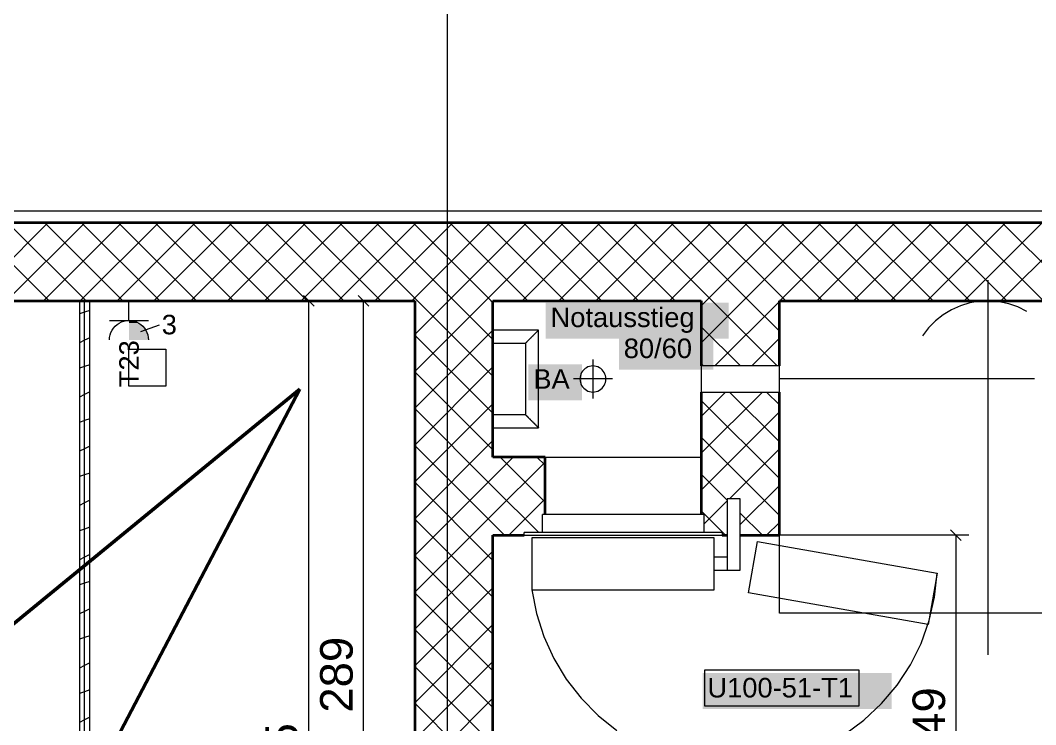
# Model space of a CAD drawing. Extents: x -1132 to 613, y -179 to 712.
# Drawn here: x -652.8 to -574.8, y 522.9 to 577 of the extents above; entities that cross this region are included whole.
import ezdxf
from ezdxf.lldxf.tags import DXFTag

# ---------------------------------------------------------------- set-up
doc = ezdxf.new("R2010")
doc.units = 0
doc.layers.get('0').update_dxf_attribs({"lineweight": 13})
for name, color, linetype, lineweight in [('A-____-NOTE-TEXT', 7, 'Continuous', 9), ('A-DETL-____-THIN', 7, 'Continuous', 9), ('A-DETL-GENF-HDLN', 7, '_Verdeckte Linien_', 9), ('A-DOOR-____-HDLN', 7, '_Verdeckte Linien_', 9), ('A-DOOR-____-IDEN', 7, 'Continuous', 5), ('A-DOOR-____-OTLN', 7, 'Continuous', 9), ('A-DOOR-FRAM-OTLN', 7, 'Continuous', 9), ('A-WALL-____-MCUT', 7, 'Continuous', 35), ('A-WALL-____-PATT', 7, 'Continuous', 35), ('A-WALL-FNSH-MCUT', 7, 'Continuous', 35), ('I-WALL-____-OTLN', 7, 'Continuous', 9), ('M-HVAC-DUCT-OTLN', 7, 'Continuous', 9), ('Q-SPCQ-____-HDLN', 7, '_Verdeckte Linien_', 9), ('S-GRID-____-OTLN', 7, 'Continuous', 5), ('Vertikale Erschließung', 7, 'Continuous', 9)]:
    doc.layers.add(name, color=color, linetype=linetype, lineweight=lineweight)
for name, color, linetype, lineweight, true_color in [('A-DETL-____-OTLN', 5, 'Continuous', 9, 0x0000ff), ('EL01_VVV_Mass', 7, 'Continuous', 13, 0xb2b200), ('EL01_WAN_Kraft', 1, 'Continuous', 13, 0xff0000), ('X_Geometrie', 3, 'Continuous', 50, 0x00ff00)]:
    doc.layers.add(name, color=color, linetype=linetype, lineweight=lineweight, true_color=true_color)
doc.styles.get("Standard").update_dxf_attribs({"font": 'arial.ttf'})
tags = doc.linetypes.add('_Rasterlinie_', pattern=[0.375, 0.2, -0.05, 0.075, -0.05]).pattern_tags.tags
tags[10:11] = [DXFTag(74, 4), DXFTag(75, 0), DXFTag(340, '0'), DXFTag(46, 1.0), DXFTag(50, 0.0), DXFTag(44, 0.0), DXFTag(45, 0.0)]
tags[8:9] = [DXFTag(74, 4), DXFTag(75, 0), DXFTag(340, '0'), DXFTag(46, 1.0), DXFTag(50, 0.0), DXFTag(44, 0.0), DXFTag(45, 0.0)]
tags[6:7] = [DXFTag(74, 4), DXFTag(75, 0), DXFTag(340, '0'), DXFTag(46, 1.0), DXFTag(50, 0.0), DXFTag(44, 0.0), DXFTag(45, 0.0)]
tags[4:5] = [DXFTag(74, 4), DXFTag(75, 0), DXFTag(340, '0'), DXFTag(46, 1.0), DXFTag(50, 0.0), DXFTag(44, 0.0), DXFTag(45, 0.0)]
tags = doc.linetypes.add('_Strichliert - Fein_', pattern=[0.15, 0.1, -0.05]).pattern_tags.tags
tags[6:7] = [DXFTag(74, 4), DXFTag(75, 0), DXFTag(340, '0'), DXFTag(46, 1.0), DXFTag(50, 0.0), DXFTag(44, 0.0), DXFTag(45, 0.0)]
tags[4:5] = [DXFTag(74, 4), DXFTag(75, 0), DXFTag(340, '0'), DXFTag(46, 1.0), DXFTag(50, 0.0), DXFTag(44, 0.0), DXFTag(45, 0.0)]
tags = doc.linetypes.add('_Strichpunkt - Fein_', pattern=[0.2, 0.1, -0.05, 0, -0.05]).pattern_tags.tags
tags[10:11] = [DXFTag(74, 4), DXFTag(75, 0), DXFTag(340, '0'), DXFTag(46, 1.0), DXFTag(50, 0.0), DXFTag(44, 0.0), DXFTag(45, 0.0)]
tags[8:9] = [DXFTag(74, 4), DXFTag(75, 0), DXFTag(340, '0'), DXFTag(46, 1.0), DXFTag(50, 0.0), DXFTag(44, 0.0), DXFTag(45, 0.0)]
tags[6:7] = [DXFTag(74, 4), DXFTag(75, 0), DXFTag(340, '0'), DXFTag(46, 1.0), DXFTag(50, 0.0), DXFTag(44, 0.0), DXFTag(45, 0.0)]
tags[4:5] = [DXFTag(74, 4), DXFTag(75, 0), DXFTag(340, '0'), DXFTag(46, 1.0), DXFTag(50, 0.0), DXFTag(44, 0.0), DXFTag(45, 0.0)]
tags = doc.linetypes.add('_Verdeckte Linien_', pattern=[0.15, 0.1, -0.05]).pattern_tags.tags
tags[6:7] = [DXFTag(74, 4), DXFTag(75, 0), DXFTag(340, '0'), DXFTag(46, 1.0), DXFTag(50, 0.0), DXFTag(44, 0.0), DXFTag(45, 0.0)]
tags[4:5] = [DXFTag(74, 4), DXFTag(75, 0), DXFTag(340, '0'), DXFTag(46, 1.0), DXFTag(50, 0.0), DXFTag(44, 0.0), DXFTag(45, 0.0)]

# ---------------------------------------------------------------- blocks, each defined once
blk = doc.blocks.new('Referenz-A0UNPDE96I', base_point=(-1115.886, -117.372))
at = {"layer": 'A-____-NOTE-TEXT', "color": 0, "linetype": 'Continuous', "lineweight": 5, "ltscale": 0.13}
for p, q in [((-608.835, 550.978), (-608.835, 547.978)), ((-609.759, 549.861), (-609.801, 549.737)), ((-609.701, 549.978), (-609.759, 549.861)), ((-609.628, 550.087), (-609.701, 549.978)), ((-609.542, 550.185), (-609.628, 550.087)), ((-609.443, 550.272), (-609.542, 550.185)), ((-609.335, 550.344), (-609.443, 550.272)), ((-609.217, 550.402), (-609.335, 550.344)), ((-609.093, 550.444), (-609.217, 550.402)), ((-608.965, 550.47), (-609.093, 550.444)), ((-608.835, 550.478), (-608.965, 550.47)), ((-608.704, 550.47), (-608.835, 550.478)), ((-608.576, 550.444), (-608.704, 550.47)), ((-608.452, 550.402), (-608.576, 550.444)), ((-608.335, 550.344), (-608.452, 550.402)), ((-608.226, 550.272), (-608.335, 550.344)), ((-608.128, 550.185), (-608.226, 550.272)), ((-608.041, 550.087), (-608.128, 550.185)), ((-607.969, 549.978), (-608.041, 550.087)), ((-607.911, 549.861), (-607.969, 549.978)), ((-607.869, 549.737), (-607.911, 549.861)), ((-607.335, 549.478), (-610.335, 549.478)), ((-609.826, 549.609), (-609.835, 549.478)), ((-609.835, 549.478), (-609.826, 549.348)), ((-609.801, 549.737), (-609.826, 549.609)), ((-609.826, 549.348), (-609.801, 549.219)), ((-609.801, 549.219), (-609.759, 549.096)), ((-609.759, 549.096), (-609.701, 548.978)), ((-607.969, 548.978), (-607.911, 549.096)), ((-607.911, 549.096), (-607.869, 549.219)), ((-607.843, 549.609), (-607.869, 549.737)), ((-607.869, 549.219), (-607.843, 549.348)), ((-607.835, 549.478), (-607.843, 549.609)), ((-607.843, 549.348), (-607.835, 549.478)), ((-609.701, 548.978), (-609.628, 548.87)), ((-609.628, 548.87), (-609.542, 548.771)), ((-609.542, 548.771), (-609.443, 548.685)), ((-609.443, 548.685), (-609.335, 548.612)), ((-609.335, 548.612), (-609.217, 548.554)), ((-609.217, 548.554), (-609.093, 548.512)), ((-609.093, 548.512), (-608.965, 548.487)), ((-608.965, 548.487), (-608.835, 548.478)), ((-608.835, 548.478), (-608.704, 548.487)), ((-608.704, 548.487), (-608.576, 548.512)), ((-608.576, 548.512), (-608.452, 548.554)), ((-608.452, 548.554), (-608.335, 548.612)), ((-608.335, 548.612), (-608.226, 548.685)), ((-608.226, 548.685), (-608.128, 548.771)), ((-608.128, 548.771), (-608.041, 548.87)), ((-608.041, 548.87), (-607.969, 548.978))]:
    blk.add_line(p, q, dxfattribs=at)
at = {"layer": 'A-____-NOTE-TEXT', "color": 7, "linetype": 'Continuous', "lineweight": 5, "ltscale": 0.13, "true_color": 0xffffff}
for points in [[(-612.464, 552.588), (-598.406, 552.588), (-612.464, 555.341)], [(-598.406, 552.588), (-612.464, 555.341), (-598.406, 555.341)], [(-606.842, 550.183), (-599.598, 550.183), (-606.842, 552.96)], [(-599.598, 550.183), (-606.842, 552.96), (-599.598, 552.96)], [(-613.786, 547.85), (-609.669, 547.85), (-613.786, 550.603)], [(-609.669, 547.85), (-613.786, 550.603), (-609.669, 550.603)]]:
    blk.add_solid(points, dxfattribs=at)
at = {"layer": 'A-DETL-____-OTLN', "color": 0, "linetype": '_Strichliert - Fein_', "ltscale": 0.13}
blk.add_line((72.204, 562.359), (-1107.612, 562.359), dxfattribs=at)
at = {"layer": 'A-DETL-____-THIN', "color": 0, "linetype": 'Continuous', "ltscale": 0.13}
for p, q in [((-599.515, 537.278), (-613.515, 537.278)), ((-613.515, 537.278), (-613.515, 533.278)), ((-599.515, 533.278), (-599.515, 537.278)), ((-613.515, 533.278), (-599.515, 533.278))]:
    blk.add_line(p, q, dxfattribs=at)
at = {"layer": 'A-DETL-GENF-HDLN', "color": 0, "linetype": '_Verdeckte Linien_', "ltscale": 0.13}
for p, q in [((-578.515, 557.078), (-578.515, 528.278)), ((-594.515, 531.478), (-594.515, 555.478)), ((-594.515, 555.478), (-583.515, 555.478)), ((-579.887, 555.319), (-580.609, 555.101)), ((-579.144, 555.445), (-579.887, 555.319)), ((-578.39, 555.477), (-579.144, 555.445)), ((-577.639, 555.414), (-578.39, 555.477)), ((-576.902, 555.257), (-577.639, 555.414)), ((-575.515, 555.478), (-562.515, 555.478)), ((-581.297, 554.794), (-581.942, 554.403)), ((-580.609, 555.101), (-581.297, 554.794)), ((-576.19, 555.01), (-576.902, 555.257)), ((-575.515, 554.674), (-576.19, 555.01)), ((-582.532, 553.935), (-583.059, 553.396)), ((-581.942, 554.403), (-582.532, 553.935)), ((-583.059, 553.396), (-583.515, 552.795)), ((-574.915, 549.478), (-594.515, 549.478)), ((-596.885, 533.048), (-596.19, 536.987)), ((-596.19, 536.987), (-582.403, 534.556)), ((-582.403, 534.556), (-583.097, 530.617)), ((-583.097, 530.617), (-596.885, 533.048)), ((-562.515, 531.478), (-594.515, 531.478))]:
    blk.add_line(p, q, dxfattribs=at)
at = {"layer": 'A-DOOR-____-HDLN', "color": 0, "linetype": '_Verdeckte Linien_', "ltscale": 0.13}
for p, q in [((-582.596, 532.72), (-582.401, 534.564)), ((-613.515, 533.278), (-613.168, 531.457)), ((-583.008, 530.913), (-582.596, 532.72)), ((-613.168, 531.457), (-612.609, 529.69)), ((-583.631, 529.166), (-583.008, 530.913)), ((-612.609, 529.69), (-611.844, 528.001)), ((-584.456, 527.506), (-583.631, 529.166)), ((-611.844, 528.001), (-610.885, 526.415)), ((-585.472, 525.956), (-584.456, 527.506)), ((-610.885, 526.415), (-609.744, 524.953)), ((-586.665, 524.536), (-585.472, 525.956)), ((-609.744, 524.953), (-608.439, 523.637)), ((-588.017, 523.268), (-586.665, 524.536)), ((-608.439, 523.637), (-606.987, 522.485)), ((-589.51, 522.169), (-588.017, 523.268))]:
    blk.add_line(p, q, dxfattribs=at)
at = {"layer": 'A-DOOR-____-IDEN', "color": 0, "linetype": 'Continuous', "ltscale": 0.13}
for p, q in [((-600.242, 527.129), (-588.402, 527.129)), ((-600.242, 524.349), (-600.242, 527.129)), ((-588.402, 527.129), (-588.402, 524.349)), ((-588.402, 524.349), (-600.242, 524.349))]:
    blk.add_line(p, q, dxfattribs=at)
at = {"layer": 'A-DOOR-____-IDEN', "color": 7, "linetype": 'Continuous', "ltscale": 0.13, "true_color": 0xffffff}
for points in [[(-600.417, 524.127), (-585.878, 524.127), (-600.417, 526.886)], [(-585.878, 524.127), (-600.417, 526.886), (-585.878, 526.886)]]:
    blk.add_solid(points, dxfattribs=at)
at = {"layer": 'A-DOOR-____-OTLN', "color": 0, "linetype": 'Continuous', "ltscale": 0.13}
for p, q in [((-597.518, 540.278), (-598.518, 540.278)), ((-598.518, 540.278), (-598.518, 534.778)), ((-597.518, 534.778), (-597.518, 540.278)), ((-598.518, 535.778), (-599.515, 535.778)), ((-599.515, 534.778), (-598.518, 534.778)), ((-598.518, 534.778), (-597.518, 534.778))]:
    blk.add_line(p, q, dxfattribs=at)
at = {"layer": 'A-DOOR-FRAM-OTLN', "color": 0, "linetype": 'Continuous', "ltscale": 0.13}
for p, q in [((-612.715, 537.678), (-612.715, 539.078)), ((-600.315, 539.078), (-612.715, 539.078)), ((-600.315, 539.078), (-600.315, 537.678)), ((-614.115, 537.478), (-614.115, 537.678)), ((-598.915, 537.678), (-614.115, 537.678)), ((-614.115, 537.478), (-598.915, 537.478)), ((-598.915, 537.678), (-598.915, 537.478))]:
    blk.add_line(p, q, dxfattribs=at)
at = {"layer": 'A-WALL-____-MCUT', "color": 0, "linetype": 'Continuous', "ltscale": 0.35}
for p, q in [((59.385, 561.478), (-1107.612, 561.478)), ((-775.315, 555.478), (-648.275, 555.478)), ((-648.275, 555.478), (-622.515, 555.478)), ((-622.515, 555.478), (-622.515, 494.178)), ((-616.515, 543.478), (-616.515, 555.478)), ((-616.515, 555.478), (-600.515, 555.478)), ((-600.515, 555.478), (-600.515, 550.478)), ((-594.515, 555.478), (-531.715, 555.478)), ((-594.515, 550.478), (-594.515, 555.478)), ((-600.515, 548.478), (-600.515, 539.078)), ((-594.515, 537.478), (-594.515, 548.478)), ((-612.515, 543.478), (-616.515, 543.478)), ((-612.515, 539.078), (-612.515, 543.478)), ((-616.515, 497.175), (-616.515, 537.478)), ((-616.515, 537.478), (-614.115, 537.478)), ((-598.915, 537.478), (-598.518, 537.478)), ((-597.518, 537.478), (-594.515, 537.478))]:
    blk.add_line(p, q, dxfattribs=at)
at = {"layer": 'A-WALL-____-MCUT', "color": 0, "linetype": 'Continuous', "lineweight": 9, "ltscale": 0.13}
blk.add_line((-647.875, 497.478), (-647.875, 555.478), dxfattribs=at)
at = {"layer": 'A-WALL-____-PATT', "color": 0, "linetype": 'Continuous', "lineweight": 9, "ltscale": 0.13}
for p, q in [((-656.695, 555.478), (-650.695, 561.478)), ((-650.593, 555.478), (-656.593, 561.478)), ((-653.867, 555.478), (-647.867, 561.478)), ((-647.765, 555.478), (-653.765, 561.478)), ((-651.039, 555.478), (-645.039, 561.478)), ((-644.936, 555.478), (-650.936, 561.478)), ((-648.21, 555.478), (-642.21, 561.478)), ((-642.108, 555.478), (-648.108, 561.478)), ((-645.382, 555.478), (-639.382, 561.478)), ((-639.279, 555.478), (-645.279, 561.478)), ((-642.553, 555.478), (-636.553, 561.478)), ((-636.451, 555.478), (-642.451, 561.478)), ((-639.725, 555.478), (-633.725, 561.478)), ((-633.622, 555.478), (-639.622, 561.478)), ((-636.896, 555.478), (-630.896, 561.478)), ((-630.794, 555.478), (-636.794, 561.478)), ((-634.068, 555.478), (-628.068, 561.478)), ((-627.966, 555.478), (-633.966, 561.478)), ((-631.24, 555.478), (-625.24, 561.478)), ((-625.137, 555.478), (-631.137, 561.478)), ((-628.411, 555.478), (-622.411, 561.478)), ((-622.309, 555.478), (-628.309, 561.478)), ((-625.583, 555.478), (-619.583, 561.478)), ((-619.48, 555.478), (-625.48, 561.478)), ((-622.754, 555.478), (-616.754, 561.478)), ((-616.652, 555.478), (-622.652, 561.478)), ((-619.926, 555.478), (-613.926, 561.478)), ((-613.823, 555.478), (-619.823, 561.478)), ((-617.098, 555.478), (-611.098, 561.478)), ((-610.995, 555.478), (-616.995, 561.478)), ((-614.269, 555.478), (-608.269, 561.478)), ((-608.167, 555.478), (-614.167, 561.478)), ((-611.441, 555.478), (-605.441, 561.478)), ((-605.338, 555.478), (-611.338, 561.478)), ((-608.612, 555.478), (-602.612, 561.478)), ((-602.51, 555.478), (-608.51, 561.478)), ((-605.784, 555.478), (-599.784, 561.478)), ((-599.681, 555.478), (-605.681, 561.478)), ((-602.955, 555.478), (-596.955, 561.478)), ((-596.853, 555.478), (-602.853, 561.478)), ((-600.127, 555.478), (-594.127, 561.478)), ((-594.025, 555.478), (-600.025, 561.478)), ((-597.299, 555.478), (-591.299, 561.478)), ((-591.196, 555.478), (-597.196, 561.478)), ((-594.47, 555.478), (-588.47, 561.478)), ((-588.368, 555.478), (-594.368, 561.478)), ((-591.642, 555.478), (-585.642, 561.478)), ((-585.539, 555.478), (-591.539, 561.478)), ((-588.813, 555.478), (-582.813, 561.478)), ((-582.711, 555.478), (-588.711, 561.478)), ((-585.985, 555.478), (-579.985, 561.478)), ((-579.882, 555.478), (-585.882, 561.478)), ((-583.156, 555.478), (-577.156, 561.478)), ((-577.054, 555.478), (-583.054, 561.478)), ((-580.328, 555.478), (-574.328, 561.478)), ((-574.226, 555.478), (-580.226, 561.478)), ((-577.5, 555.478), (-571.5, 561.478)), ((-571.397, 555.478), (-577.397, 561.478)), ((-622.515, 552.89), (-619.926, 555.478)), ((-622.515, 550.061), (-617.098, 555.478)), ((-616.515, 549.684), (-622.309, 555.478)), ((-616.515, 552.513), (-619.48, 555.478)), ((-616.515, 555.341), (-616.652, 555.478)), ((-600.515, 555.091), (-600.127, 555.478)), ((-600.515, 552.262), (-597.299, 555.478)), ((-594.681, 550.478), (-599.681, 555.478)), ((-599.47, 550.478), (-594.515, 555.434)), ((-594.515, 553.14), (-596.853, 555.478)), ((-647.875, 554.609), (-648.275, 554.476)), ((-647.475, 554.742), (-647.875, 554.609)), ((-622.515, 547.233), (-616.515, 553.233)), ((-597.51, 550.478), (-600.515, 553.483)), ((-647.875, 552.45), (-648.275, 552.25)), ((-647.475, 552.65), (-647.875, 552.45)), ((-616.515, 546.856), (-622.515, 552.856)), ((-596.642, 550.478), (-594.515, 552.605)), ((-600.338, 550.478), (-600.515, 550.655)), ((-647.875, 550.444), (-648.275, 550.311)), ((-647.475, 550.577), (-647.875, 550.444)), ((-622.515, 544.404), (-616.515, 550.404)), ((-616.515, 544.027), (-622.515, 550.027)), ((-647.875, 548.285), (-648.275, 548.085)), ((-647.475, 548.485), (-647.875, 548.285)), ((-600.515, 546.605), (-598.642, 548.478)), ((-600.515, 543.777), (-595.813, 548.478)), ((-594.515, 544.655), (-598.338, 548.478)), ((-594.515, 547.483), (-595.51, 548.478)), ((-622.515, 541.576), (-616.515, 547.576)), ((-594.515, 541.826), (-600.515, 547.826)), ((-616.515, 541.199), (-622.515, 547.199)), ((-600.515, 540.948), (-594.515, 546.948)), ((-647.875, 546.279), (-648.275, 546.146)), ((-647.475, 546.413), (-647.875, 546.279)), ((-622.515, 538.747), (-616.515, 544.747)), ((-616.515, 538.37), (-622.515, 544.37)), ((-594.515, 538.998), (-600.515, 544.998)), ((-647.875, 544.121), (-648.275, 543.921)), ((-647.475, 544.321), (-647.875, 544.121)), ((-598.356, 540.278), (-594.515, 544.12)), ((-616.515, 541.919), (-614.955, 543.478)), ((-616.515, 539.091), (-612.515, 543.091)), ((-612.515, 540.027), (-615.966, 543.478)), ((-612.515, 542.856), (-613.137, 543.478)), ((-647.875, 542.115), (-648.275, 541.981)), ((-647.475, 542.248), (-647.875, 542.115)), ((-598.518, 540.173), (-600.515, 542.169)), ((-622.515, 535.919), (-616.515, 541.919)), ((-616.515, 535.542), (-622.515, 541.542)), ((-597.518, 538.288), (-594.515, 541.292)), ((-612.994, 537.678), (-616.515, 541.199)), ((-647.875, 539.956), (-648.275, 539.756)), ((-647.475, 540.156), (-647.875, 539.956)), ((-615.299, 537.478), (-612.515, 540.262)), ((-600.315, 538.32), (-598.518, 540.117)), ((-622.515, 533.091), (-616.515, 539.091)), ((-598.652, 537.478), (-600.515, 539.341)), ((-595.823, 537.478), (-597.518, 539.173)), ((-616.515, 532.714), (-622.515, 538.714)), ((-615.622, 537.478), (-616.515, 538.37)), ((-595.5, 537.478), (-594.515, 538.463)), ((-647.875, 537.95), (-648.275, 537.817)), ((-647.475, 538.083), (-647.875, 537.95)), ((-647.875, 535.791), (-648.275, 535.591)), ((-647.475, 535.991), (-647.875, 535.791)), ((-622.515, 530.262), (-616.515, 536.262)), ((-616.515, 529.885), (-622.515, 535.885)), ((-647.875, 533.785), (-648.275, 533.652)), ((-647.475, 533.919), (-647.875, 533.785)), ((-622.515, 527.434), (-616.515, 533.434)), ((-616.515, 527.057), (-622.515, 533.057)), ((-647.875, 531.626), (-648.275, 531.426)), ((-647.475, 531.826), (-647.875, 531.626)), ((-622.515, 524.605), (-616.515, 530.605)), ((-647.875, 529.621), (-648.275, 529.487)), ((-647.475, 529.754), (-647.875, 529.621)), ((-616.515, 524.228), (-622.515, 530.228)), ((-647.875, 527.461), (-648.275, 527.261)), ((-647.475, 527.661), (-647.875, 527.461)), ((-622.515, 521.777), (-616.515, 527.777)), ((-616.515, 521.4), (-622.515, 527.4)), ((-647.875, 525.456), (-648.275, 525.322)), ((-647.475, 525.589), (-647.875, 525.456)), ((-622.515, 518.948), (-616.515, 524.948)), ((-616.515, 518.571), (-622.515, 524.571)), ((-647.875, 523.296), (-648.275, 523.096)), ((-647.475, 523.496), (-647.875, 523.296))]:
    blk.add_line(p, q, dxfattribs=at)
at = {"layer": 'A-WALL-FNSH-MCUT', "color": 0, "linetype": 'Continuous', "lineweight": 9, "ltscale": 0.13}
for p, q in [((-648.275, 555.478), (-648.275, 497.478)), ((-647.475, 497.478), (-647.475, 555.478))]:
    blk.add_line(p, q, dxfattribs=at)
at = {"layer": 'I-WALL-____-OTLN', "color": 0, "linetype": 'Continuous', "ltscale": 0.13}
blk.add_line((-612.515, 543.478), (-600.515, 543.478), dxfattribs=at)
at = {"layer": 'M-HVAC-DUCT-OTLN', "color": 0, "linetype": '_Strichpunkt - Fein_', "ltscale": 0.13}
for p, q in [((-594.515, 550.478), (-600.515, 550.478)), ((-600.515, 550.478), (-600.515, 548.478)), ((-594.515, 548.478), (-594.515, 550.478)), ((-600.515, 548.478), (-594.515, 548.478))]:
    blk.add_line(p, q, dxfattribs=at)
at = {"layer": 'Q-SPCQ-____-HDLN', "color": 0, "linetype": '_Verdeckte Linien_', "ltscale": 0.13}
blk.add_line((-578.515, 555.478), (-578.515, 531.478), dxfattribs=at)
at = {"layer": 'S-GRID-____-OTLN', "color": 0, "linetype": '_Rasterlinie_', "ltscale": 0.13}
blk.add_line((-620.015, -113.603), (-620.015, 631.478), dxfattribs=at)
at = {"layer": 'Vertikale Erschließung', "color": 0, "linetype": 'Continuous', "ltscale": 0.13}
for p, q in [((-613.015, 553.228), (-616.515, 553.228)), ((-613.323, 552.92), (-613.318, 552.925)), ((-613.318, 552.925), (-613.313, 552.93)), ((-613.313, 552.93), (-613.308, 552.935)), ((-613.308, 552.935), (-613.303, 552.94)), ((-613.303, 552.94), (-613.298, 552.945)), ((-613.298, 552.945), (-613.293, 552.949)), ((-613.293, 552.949), (-613.289, 552.954)), ((-613.289, 552.954), (-613.284, 552.959)), ((-613.284, 552.959), (-613.279, 552.964)), ((-613.279, 552.964), (-613.274, 552.969)), ((-613.274, 552.969), (-613.269, 552.974)), ((-613.269, 552.974), (-613.265, 552.978)), ((-613.265, 552.978), (-613.26, 552.983)), ((-613.26, 552.983), (-613.255, 552.988)), ((-613.255, 552.988), (-613.251, 552.992)), ((-613.251, 552.992), (-613.246, 552.997)), ((-613.246, 552.997), (-613.242, 553.002)), ((-613.242, 553.002), (-613.237, 553.006)), ((-613.237, 553.006), (-613.232, 553.011)), ((-613.232, 553.011), (-613.228, 553.015)), ((-613.228, 553.015), (-613.224, 553.02)), ((-613.224, 553.02), (-613.219, 553.024)), ((-613.219, 553.024), (-613.215, 553.028)), ((-613.215, 553.028), (-613.21, 553.033)), ((-613.21, 553.033), (-613.202, 553.041)), ((-613.202, 553.041), (-613.193, 553.05)), ((-613.193, 553.05), (-613.185, 553.058)), ((-613.185, 553.058), (-613.177, 553.066)), ((-613.177, 553.066), (-613.169, 553.074)), ((-613.169, 553.074), (-613.161, 553.082)), ((-613.161, 553.082), (-613.157, 553.086)), ((-613.157, 553.086), (-613.154, 553.089)), ((-613.154, 553.089), (-613.15, 553.093)), ((-613.15, 553.093), (-613.146, 553.097)), ((-613.146, 553.097), (-613.142, 553.101)), ((-613.142, 553.101), (-613.139, 553.104)), ((-613.139, 553.104), (-613.135, 553.108)), ((-613.135, 553.108), (-613.132, 553.111)), ((-613.132, 553.111), (-613.128, 553.115)), ((-613.128, 553.115), (-613.125, 553.118)), ((-613.125, 553.118), (-613.121, 553.122)), ((-613.121, 553.122), (-613.118, 553.125)), ((-613.118, 553.125), (-613.111, 553.131)), ((-613.111, 553.131), (-613.105, 553.138)), ((-613.105, 553.138), (-613.099, 553.144)), ((-613.099, 553.144), (-613.093, 553.15)), ((-613.093, 553.15), (-613.087, 553.156)), ((-613.087, 553.156), (-613.082, 553.161)), ((-613.082, 553.161), (-613.076, 553.167)), ((-613.076, 553.167), (-613.071, 553.172)), ((-613.071, 553.172), (-613.066, 553.177)), ((-613.066, 553.177), (-613.062, 553.181)), ((-613.062, 553.181), (-613.057, 553.186)), ((-613.057, 553.186), (-613.053, 553.19)), ((-613.053, 553.19), (-613.049, 553.194)), ((-613.049, 553.194), (-613.045, 553.198)), ((-613.045, 553.198), (-613.041, 553.202)), ((-613.041, 553.202), (-613.038, 553.205)), ((-613.038, 553.205), (-613.035, 553.208)), ((-613.035, 553.208), (-613.032, 553.211)), ((-613.032, 553.211), (-613.027, 553.216)), ((-613.027, 553.216), (-613.022, 553.221)), ((-613.022, 553.221), (-613.019, 553.224)), ((-613.019, 553.224), (-613.017, 553.226)), ((-613.017, 553.226), (-613.015, 553.228)), ((-613.015, 545.728), (-613.015, 553.228)), ((-613.015, 553.228), (-613.015, 553.228)), ((-616.515, 552.228), (-614.015, 552.228)), ((-614.015, 552.228), (-614.014, 552.229)), ((-614.015, 552.228), (-614.015, 546.728)), ((-614.014, 552.229), (-614.013, 552.23)), ((-614.013, 552.23), (-614.01, 552.233)), ((-614.01, 552.233), (-614.007, 552.236)), ((-614.007, 552.236), (-614.003, 552.24)), ((-614.003, 552.24), (-613.998, 552.245)), ((-613.998, 552.245), (-613.995, 552.248)), ((-613.995, 552.248), (-613.991, 552.251)), ((-613.991, 552.251), (-613.988, 552.255)), ((-613.988, 552.255), (-613.984, 552.258)), ((-613.984, 552.258), (-613.981, 552.262)), ((-613.981, 552.262), (-613.977, 552.266)), ((-613.977, 552.266), (-613.972, 552.271)), ((-613.972, 552.271), (-613.968, 552.275)), ((-613.968, 552.275), (-613.963, 552.28)), ((-613.963, 552.28), (-613.958, 552.285)), ((-613.958, 552.285), (-613.953, 552.29)), ((-613.953, 552.29), (-613.948, 552.295)), ((-613.948, 552.295), (-613.942, 552.301)), ((-613.942, 552.301), (-613.936, 552.307)), ((-613.936, 552.307), (-613.93, 552.313)), ((-613.93, 552.313), (-613.924, 552.319)), ((-613.924, 552.319), (-613.918, 552.325)), ((-613.918, 552.325), (-613.911, 552.332)), ((-613.911, 552.332), (-613.908, 552.335)), ((-613.908, 552.335), (-613.905, 552.338)), ((-613.905, 552.338), (-613.901, 552.342)), ((-613.901, 552.342), (-613.898, 552.345)), ((-613.898, 552.345), (-613.894, 552.349)), ((-613.894, 552.349), (-613.89, 552.352)), ((-613.89, 552.352), (-613.887, 552.356)), ((-613.887, 552.356), (-613.883, 552.36)), ((-613.883, 552.36), (-613.88, 552.363)), ((-613.88, 552.363), (-613.876, 552.367)), ((-613.876, 552.367), (-613.872, 552.371)), ((-613.872, 552.371), (-613.868, 552.375)), ((-613.868, 552.375), (-613.86, 552.383)), ((-613.86, 552.383), (-613.852, 552.39)), ((-613.852, 552.39), (-613.844, 552.399)), ((-613.844, 552.399), (-613.836, 552.407)), ((-613.836, 552.407), (-613.828, 552.415)), ((-613.828, 552.415), (-613.819, 552.424)), ((-613.819, 552.424), (-613.81, 552.433)), ((-613.81, 552.433), (-613.801, 552.441)), ((-613.801, 552.441), (-613.792, 552.45)), ((-613.792, 552.45), (-613.783, 552.46)), ((-613.783, 552.46), (-613.774, 552.469)), ((-613.774, 552.469), (-613.765, 552.478)), ((-613.765, 552.478), (-613.76, 552.483)), ((-613.76, 552.483), (-613.755, 552.488)), ((-613.755, 552.488), (-613.75, 552.493)), ((-613.75, 552.493), (-613.746, 552.497)), ((-613.746, 552.497), (-613.741, 552.502)), ((-613.741, 552.502), (-613.736, 552.507)), ((-613.736, 552.507), (-613.731, 552.512)), ((-613.731, 552.512), (-613.726, 552.517)), ((-613.726, 552.517), (-613.721, 552.522)), ((-613.721, 552.522), (-613.716, 552.527)), ((-613.716, 552.527), (-613.711, 552.532)), ((-613.711, 552.532), (-613.706, 552.537)), ((-613.706, 552.537), (-613.701, 552.542)), ((-613.701, 552.542), (-613.696, 552.547)), ((-613.696, 552.547), (-613.691, 552.552)), ((-613.691, 552.552), (-613.686, 552.557)), ((-613.686, 552.557), (-613.68, 552.562)), ((-613.68, 552.562), (-613.675, 552.568)), ((-613.675, 552.568), (-613.67, 552.573)), ((-613.67, 552.573), (-613.665, 552.578)), ((-613.665, 552.578), (-613.66, 552.583)), ((-613.66, 552.583), (-613.654, 552.588)), ((-613.654, 552.588), (-613.649, 552.594)), ((-613.649, 552.594), (-613.644, 552.599)), ((-613.644, 552.599), (-613.639, 552.604)), ((-613.639, 552.604), (-613.634, 552.609)), ((-613.634, 552.609), (-613.628, 552.615)), ((-613.628, 552.615), (-613.623, 552.62)), ((-613.623, 552.62), (-613.618, 552.625)), ((-613.618, 552.625), (-613.612, 552.631)), ((-613.612, 552.631), (-613.607, 552.636)), ((-613.607, 552.636), (-613.602, 552.641)), ((-613.602, 552.641), (-613.596, 552.647)), ((-613.596, 552.647), (-613.591, 552.652)), ((-613.591, 552.652), (-613.585, 552.658)), ((-613.585, 552.658), (-613.58, 552.663)), ((-613.58, 552.663), (-613.574, 552.668)), ((-613.574, 552.668), (-613.569, 552.674)), ((-613.569, 552.674), (-613.564, 552.679)), ((-613.564, 552.679), (-613.558, 552.685)), ((-613.558, 552.685), (-613.553, 552.69)), ((-613.553, 552.69), (-613.547, 552.696)), ((-613.547, 552.696), (-613.542, 552.701)), ((-613.542, 552.701), (-613.536, 552.706)), ((-613.536, 552.706), (-613.531, 552.712)), ((-613.531, 552.712), (-613.525, 552.717)), ((-613.525, 552.717), (-613.52, 552.723)), ((-613.52, 552.723), (-613.515, 552.728)), ((-613.515, 552.728), (-613.509, 552.734)), ((-613.509, 552.734), (-613.504, 552.739)), ((-613.504, 552.739), (-613.498, 552.745)), ((-613.498, 552.745), (-613.493, 552.75)), ((-613.493, 552.75), (-613.488, 552.756)), ((-613.488, 552.756), (-613.482, 552.761)), ((-613.482, 552.761), (-613.477, 552.766)), ((-613.477, 552.766), (-613.471, 552.772)), ((-613.471, 552.772), (-613.466, 552.777)), ((-613.466, 552.777), (-613.46, 552.783)), ((-613.46, 552.783), (-613.455, 552.788)), ((-613.455, 552.788), (-613.449, 552.794)), ((-613.449, 552.794), (-613.444, 552.799)), ((-613.444, 552.799), (-613.439, 552.804)), ((-613.439, 552.804), (-613.433, 552.81)), ((-613.433, 552.81), (-613.428, 552.815)), ((-613.428, 552.815), (-613.422, 552.82)), ((-613.422, 552.82), (-613.417, 552.826)), ((-613.417, 552.826), (-613.412, 552.831)), ((-613.412, 552.831), (-613.406, 552.836)), ((-613.406, 552.836), (-613.401, 552.842)), ((-613.401, 552.842), (-613.396, 552.847)), ((-613.396, 552.847), (-613.39, 552.852)), ((-613.39, 552.852), (-613.385, 552.858)), ((-613.385, 552.858), (-613.38, 552.863)), ((-613.38, 552.863), (-613.375, 552.868)), ((-613.375, 552.868), (-613.37, 552.873)), ((-613.37, 552.873), (-613.364, 552.879)), ((-613.364, 552.879), (-613.359, 552.884)), ((-613.359, 552.884), (-613.354, 552.889)), ((-613.354, 552.889), (-613.349, 552.894)), ((-613.349, 552.894), (-613.344, 552.899)), ((-613.344, 552.899), (-613.339, 552.904)), ((-613.339, 552.904), (-613.334, 552.909)), ((-613.334, 552.909), (-613.328, 552.915)), ((-613.328, 552.915), (-613.323, 552.92)), ((-614.015, 546.728), (-616.515, 546.728)), ((-614.015, 546.728), (-614.014, 546.728)), ((-614.014, 546.728), (-614.013, 546.726)), ((-614.013, 546.726), (-614.01, 546.724)), ((-614.01, 546.724), (-614.007, 546.721)), ((-614.007, 546.721), (-614.003, 546.716)), ((-614.003, 546.716), (-613.998, 546.711)), ((-613.998, 546.711), (-613.995, 546.708)), ((-613.995, 546.708), (-613.992, 546.705)), ((-613.992, 546.705), (-613.988, 546.702)), ((-613.988, 546.702), (-613.984, 546.698)), ((-613.984, 546.698), (-613.981, 546.694)), ((-613.981, 546.694), (-613.977, 546.69)), ((-613.977, 546.69), (-613.972, 546.686)), ((-613.972, 546.686), (-613.968, 546.681)), ((-613.968, 546.681), (-613.963, 546.677)), ((-613.963, 546.677), (-613.958, 546.672)), ((-613.958, 546.672), (-613.953, 546.667)), ((-613.953, 546.667), (-613.948, 546.661)), ((-613.948, 546.661), (-613.942, 546.656)), ((-613.942, 546.656), (-613.936, 546.65)), ((-613.936, 546.65), (-613.93, 546.644)), ((-613.93, 546.644), (-613.924, 546.638)), ((-613.924, 546.638), (-613.918, 546.631)), ((-613.918, 546.631), (-613.911, 546.625)), ((-613.911, 546.625), (-613.908, 546.622)), ((-613.908, 546.622), (-613.905, 546.618)), ((-613.905, 546.618), (-613.901, 546.615)), ((-613.901, 546.615), (-613.898, 546.611)), ((-613.898, 546.611), (-613.894, 546.608)), ((-613.894, 546.608), (-613.891, 546.604)), ((-613.891, 546.604), (-613.887, 546.6)), ((-613.887, 546.6), (-613.883, 546.597)), ((-613.883, 546.597), (-613.88, 546.593)), ((-613.88, 546.593), (-613.876, 546.589)), ((-613.876, 546.589), (-613.872, 546.586)), ((-613.872, 546.586), (-613.868, 546.582)), ((-613.868, 546.582), (-613.86, 546.574)), ((-613.86, 546.574), (-613.852, 546.566)), ((-613.852, 546.566), (-613.844, 546.558)), ((-613.844, 546.558), (-613.836, 546.55)), ((-613.836, 546.55), (-613.828, 546.541)), ((-613.828, 546.541), (-613.819, 546.533)), ((-613.819, 546.533), (-613.81, 546.524)), ((-613.81, 546.524), (-613.801, 546.515)), ((-613.801, 546.515), (-613.792, 546.506)), ((-613.792, 546.506), (-613.783, 546.497)), ((-613.783, 546.497), (-613.774, 546.488)), ((-613.774, 546.488), (-613.765, 546.478)), ((-613.765, 546.478), (-613.76, 546.474)), ((-613.76, 546.474), (-613.755, 546.469)), ((-613.755, 546.469), (-613.75, 546.464)), ((-613.75, 546.464), (-613.746, 546.459)), ((-613.746, 546.459), (-613.741, 546.454)), ((-613.741, 546.454), (-613.736, 546.45)), ((-613.736, 546.45), (-613.731, 546.445)), ((-613.731, 546.445), (-613.726, 546.44)), ((-613.726, 546.44), (-613.721, 546.435)), ((-613.721, 546.435), (-613.716, 546.43)), ((-613.716, 546.43), (-613.711, 546.425)), ((-613.711, 546.425), (-613.706, 546.42)), ((-613.706, 546.42), (-613.701, 546.415)), ((-613.701, 546.415), (-613.696, 546.409)), ((-613.696, 546.409), (-613.691, 546.404)), ((-613.691, 546.404), (-613.686, 546.399)), ((-613.686, 546.399), (-613.681, 546.394)), ((-613.681, 546.394), (-613.675, 546.389)), ((-613.675, 546.389), (-613.67, 546.384)), ((-613.67, 546.384), (-613.665, 546.379)), ((-613.665, 546.379), (-613.66, 546.373)), ((-613.66, 546.373), (-613.655, 546.368)), ((-613.655, 546.368), (-613.649, 546.363)), ((-613.649, 546.363), (-613.644, 546.358)), ((-613.644, 546.358), (-613.639, 546.352)), ((-613.639, 546.352), (-613.633, 546.347)), ((-613.633, 546.347), (-613.628, 546.342)), ((-613.628, 546.342), (-613.623, 546.337)), ((-613.623, 546.337), (-613.618, 546.331)), ((-613.618, 546.331), (-613.612, 546.326)), ((-613.612, 546.326), (-613.607, 546.321)), ((-613.607, 546.321), (-613.601, 546.315)), ((-613.601, 546.315), (-613.596, 546.31)), ((-613.596, 546.31), (-613.591, 546.304)), ((-613.591, 546.304), (-613.585, 546.299)), ((-613.585, 546.299), (-613.58, 546.294)), ((-613.58, 546.294), (-613.575, 546.288)), ((-613.575, 546.288), (-613.569, 546.283)), ((-613.569, 546.283), (-613.564, 546.277)), ((-613.564, 546.277), (-613.558, 546.272)), ((-613.558, 546.272), (-613.553, 546.266)), ((-613.553, 546.266), (-613.547, 546.261)), ((-613.547, 546.261), (-613.542, 546.255)), ((-613.542, 546.255), (-613.536, 546.25)), ((-613.536, 546.25), (-613.531, 546.245)), ((-613.531, 546.245), (-613.526, 546.239)), ((-613.526, 546.239), (-613.52, 546.234)), ((-613.52, 546.234), (-613.515, 546.228)), ((-613.515, 546.228), (-613.509, 546.223)), ((-613.509, 546.223), (-613.504, 546.217)), ((-613.504, 546.217), (-613.498, 546.212)), ((-613.498, 546.212), (-613.493, 546.207)), ((-613.493, 546.207), (-613.487, 546.201)), ((-613.487, 546.201), (-613.482, 546.196)), ((-613.482, 546.196), (-613.477, 546.19)), ((-613.477, 546.19), (-613.471, 546.185)), ((-613.471, 546.185), (-613.466, 546.179)), ((-613.466, 546.179), (-613.46, 546.174)), ((-613.46, 546.174), (-613.455, 546.168)), ((-613.455, 546.168), (-613.449, 546.163)), ((-613.449, 546.163), (-613.444, 546.158)), ((-613.444, 546.158), (-613.439, 546.152)), ((-613.439, 546.152), (-613.433, 546.147)), ((-613.433, 546.147), (-613.428, 546.141)), ((-613.428, 546.141), (-613.422, 546.136)), ((-613.422, 546.136), (-613.417, 546.131)), ((-613.417, 546.131), (-613.412, 546.125)), ((-613.412, 546.125), (-613.406, 546.12)), ((-613.406, 546.12), (-613.401, 546.115)), ((-613.401, 546.115), (-613.396, 546.109)), ((-613.396, 546.109), (-613.391, 546.104)), ((-613.391, 546.104), (-613.385, 546.099)), ((-613.385, 546.099), (-613.38, 546.094)), ((-613.38, 546.094), (-613.375, 546.088)), ((-613.375, 546.088), (-613.37, 546.083)), ((-613.37, 546.083), (-613.364, 546.078)), ((-613.364, 546.078), (-613.359, 546.073)), ((-613.359, 546.073), (-613.354, 546.068)), ((-613.354, 546.068), (-613.349, 546.063)), ((-613.349, 546.063), (-613.344, 546.057)), ((-613.344, 546.057), (-613.339, 546.052)), ((-613.339, 546.052), (-613.333, 546.047)), ((-613.333, 546.047), (-613.328, 546.042)), ((-613.328, 546.042), (-613.323, 546.037)), ((-613.323, 546.037), (-613.318, 546.032)), ((-613.318, 546.032), (-613.313, 546.027)), ((-613.313, 546.027), (-613.308, 546.022)), ((-613.308, 546.022), (-613.303, 546.017)), ((-613.303, 546.017), (-613.298, 546.012)), ((-613.298, 546.012), (-613.294, 546.007)), ((-613.294, 546.007), (-613.289, 546.002)), ((-613.289, 546.002), (-613.284, 545.997)), ((-613.284, 545.997), (-613.279, 545.992)), ((-613.279, 545.992), (-613.274, 545.988)), ((-613.274, 545.988), (-613.269, 545.983)), ((-613.269, 545.983), (-613.265, 545.978)), ((-613.265, 545.978), (-613.26, 545.974)), ((-613.26, 545.974), (-613.255, 545.969)), ((-613.255, 545.969), (-613.251, 545.964)), ((-613.251, 545.964), (-613.246, 545.96)), ((-613.246, 545.96), (-613.241, 545.955)), ((-613.241, 545.955), (-613.237, 545.951)), ((-613.237, 545.951), (-613.232, 545.946)), ((-613.232, 545.946), (-613.228, 545.942)), ((-613.228, 545.942), (-613.223, 545.937)), ((-613.223, 545.937), (-613.219, 545.933)), ((-613.219, 545.933), (-613.215, 545.928)), ((-613.215, 545.928), (-613.21, 545.924)), ((-613.21, 545.924), (-613.202, 545.915)), ((-613.202, 545.915), (-613.193, 545.907)), ((-613.193, 545.907), (-613.185, 545.899)), ((-616.515, 545.728), (-613.015, 545.728)), ((-613.185, 545.899), (-613.177, 545.89)), ((-613.177, 545.89), (-613.169, 545.882)), ((-613.169, 545.882), (-613.161, 545.875)), ((-613.161, 545.875), (-613.157, 545.871)), ((-613.157, 545.871), (-613.153, 545.867)), ((-613.153, 545.867), (-613.15, 545.863)), ((-613.15, 545.863), (-613.146, 545.86)), ((-613.146, 545.86), (-613.142, 545.856)), ((-613.142, 545.856), (-613.139, 545.852)), ((-613.139, 545.852), (-613.135, 545.849)), ((-613.135, 545.849), (-613.132, 545.845)), ((-613.132, 545.845), (-613.128, 545.842)), ((-613.128, 545.842), (-613.125, 545.838)), ((-613.125, 545.838), (-613.121, 545.835)), ((-613.121, 545.835), (-613.118, 545.832)), ((-613.118, 545.832), (-613.111, 545.825)), ((-613.111, 545.825), (-613.105, 545.819)), ((-613.105, 545.819), (-613.099, 545.813)), ((-613.099, 545.813), (-613.093, 545.807)), ((-613.093, 545.807), (-613.087, 545.801)), ((-613.087, 545.801), (-613.082, 545.795)), ((-613.082, 545.795), (-613.076, 545.79)), ((-613.076, 545.79), (-613.071, 545.785)), ((-613.071, 545.785), (-613.066, 545.78)), ((-613.066, 545.78), (-613.061, 545.775)), ((-613.061, 545.775), (-613.057, 545.771)), ((-613.057, 545.771), (-613.053, 545.766)), ((-613.053, 545.766), (-613.049, 545.762)), ((-613.049, 545.762), (-613.045, 545.758)), ((-613.045, 545.758), (-613.041, 545.755)), ((-613.041, 545.755), (-613.038, 545.751)), ((-613.038, 545.751), (-613.035, 545.748)), ((-613.035, 545.748), (-613.032, 545.745)), ((-613.032, 545.745), (-613.027, 545.74)), ((-613.027, 545.74), (-613.022, 545.736)), ((-613.022, 545.736), (-613.019, 545.733)), ((-613.019, 545.733), (-613.017, 545.73)), ((-613.017, 545.73), (-613.015, 545.729)), ((-613.015, 545.729), (-613.015, 545.728))]:
    blk.add_line(p, q, dxfattribs=at)
at = {"layer": 'X_Geometrie', "color": 0, "linetype": 'Continuous', "ltscale": 0.5}
for p, q in [((-769.344, 435.55), (-631.348, 548.692)), ((-631.348, 548.692), (-706.838, 404.575))]:
    blk.add_line(p, q, dxfattribs=at)
at = {"layer": 'A-____-NOTE-TEXT', "color": 0, "linetype": 'Continuous', "lineweight": 5, "ltscale": 0.13, "char_height": 1.5, "attachment_point": 1}
for s, insert in [('{\\fArial;Notausstieg}', (-612.089, 554.966)), ('{\\fArial;80/60}', (-606.467, 552.585)), ('{\\fArial;BA}', (-613.411, 550.228))]:
    blk.add_mtext(s, dxfattribs=dict(at, insert=insert))
at = {"layer": 'A-DOOR-____-IDEN', "color": 0, "linetype": 'Continuous', "ltscale": 0.13, "insert": (-600.042, 526.511), "char_height": 1.5, "attachment_point": 1}
blk.add_mtext('{\\fArial;U100-51-T1}', dxfattribs=at)
blk = doc.blocks.new('Bodendose (multi) UP-A0UNPDXJ6I', base_point=(-644.473, 548.928))
at = {"color": 0, "lineweight": -2}
for p, q in [((-644.473, 548.928), (-644.473, 551.768)), ((-644.473, 551.768), (-641.633, 551.768)), ((-641.633, 551.768), (-641.633, 548.928)), ((-641.633, 548.928), (-644.473, 548.928))]:
    blk.add_line(p, q, dxfattribs=at)
blk = doc.blocks.new('Maß-A0UNPEE56I', base_point=(-633.988, 484.065))
at = {"color": 0, "lineweight": -2}
for p, q in [((-631.654, 555.478), (-622.513, 555.478)), ((-631.068, 555.892), (-630.241, 555.065)), ((-630.654, 484.478), (-630.654, 555.478)), ((-629.654, 484.478), (-632.955, 484.478)), ((-631.068, 484.892), (-630.241, 484.065))]:
    blk.add_line(p, q, dxfattribs=at)
at = {"color": 0, "lineweight": -2, "insert": (-633.988, 517.209), "char_height": 2.5, "attachment_point": 1, "rotation": 90}
blk.add_mtext('{\\fArial;355}', dxfattribs=at)
blk = doc.blocks.new('Maß-A0UNPEFH6I', base_point=(-629.788, 497.365))
at = {"color": 0, "lineweight": -2}
for p, q in [((-627.454, 555.478), (-622.513, 555.478)), ((-626.868, 555.892), (-626.041, 555.065)), ((-626.454, 497.778), (-626.454, 555.478)), ((-627.454, 497.778), (-624.313, 497.778)), ((-626.868, 498.192), (-626.041, 497.365))]:
    blk.add_line(p, q, dxfattribs=at)
at = {"color": 0, "lineweight": -2, "insert": (-629.788, 523.844), "char_height": 2.5, "attachment_point": 1, "rotation": 90}
blk.add_mtext('{\\fArial;289}', dxfattribs=at)
blk = doc.blocks.new('Maß-A0UNPFKZ6I', base_point=(-594.515, 507.328))
at = {"color": 0, "lineweight": -2}
for p, q in [((-579.954, 537.478), (-594.515, 537.478)), ((-580.541, 537.065), (-581.368, 537.892)), ((-580.954, 537.478), (-580.954, 507.742)), ((-579.954, 507.742), (-585.3, 507.742)), ((-580.541, 507.328), (-581.368, 508.155))]:
    blk.add_line(p, q, dxfattribs=at)
at = {"color": 0, "lineweight": -2, "insert": (-584.288, 519.968), "char_height": 2.5, "attachment_point": 1, "rotation": 90}
blk.add_mtext('{\\fArial;149}', dxfattribs=at)
blk = doc.blocks.new('Steckdose T23_ AP_ 3-fach-A0UNPFLD6I', base_point=(-645.973, 548.846))
at = {"color": 0, "lineweight": -2}
for p, q in [((-644.473, 553.978), (-644.473, 555.478)), ((-645.973, 553.978), (-642.973, 553.978)), ((-645.386, 553.668), (-645.223, 553.777)), ((-645.223, 553.777), (-645.047, 553.864)), ((-645.047, 553.864), (-644.861, 553.927)), ((-644.861, 553.927), (-644.668, 553.965)), ((-644.668, 553.965), (-644.473, 553.978)), ((-644.473, 553.978), (-644.277, 553.965)), ((-644.277, 553.965), (-644.084, 553.927)), ((-644.084, 553.927), (-643.899, 553.864)), ((-643.899, 553.864), (-643.723, 553.777)), ((-643.723, 553.777), (-643.56, 553.668)), ((-645.922, 552.866), (-645.858, 553.052)), ((-645.858, 553.052), (-645.772, 553.228)), ((-645.772, 553.228), (-645.663, 553.391)), ((-645.663, 553.391), (-645.533, 553.539)), ((-645.533, 553.539), (-645.386, 553.668)), ((-643.56, 553.668), (-643.412, 553.539)), ((-643.547, 553.125), (-642.13, 553.633)), ((-643.412, 553.539), (-643.283, 553.391)), ((-643.283, 553.391), (-643.174, 553.228)), ((-643.174, 553.228), (-643.087, 553.052)), ((-643.087, 553.052), (-643.024, 552.866)), ((-645.973, 552.478), (-645.96, 552.674)), ((-645.96, 552.674), (-645.922, 552.866)), ((-643.024, 552.866), (-642.985, 552.674)), ((-642.985, 552.674), (-642.973, 552.478))]:
    blk.add_line(p, q, dxfattribs=at)
for points in [[(-644.473, 553.927), (-644.084, 553.927), (-644.473, 553.978)], [(-644.473, 553.777), (-643.723, 553.777), (-644.473, 553.927)], [(-643.723, 553.777), (-644.473, 553.927), (-644.084, 553.927)], [(-644.473, 553.539), (-643.412, 553.539), (-644.473, 553.777)], [(-643.412, 553.539), (-644.473, 553.777), (-643.723, 553.777)], [(-644.473, 553.228), (-643.174, 553.228), (-644.473, 553.539)], [(-643.174, 553.228), (-644.473, 553.539), (-643.412, 553.539)], [(-644.473, 552.866), (-643.024, 552.866), (-644.473, 553.228)], [(-643.024, 552.866), (-644.473, 553.228), (-643.174, 553.228)], [(-644.473, 552.478), (-642.973, 552.478), (-644.473, 552.866)], [(-642.973, 552.478), (-644.473, 552.866), (-643.024, 552.866)]]:
    blk.add_solid(points, dxfattribs=at)
at = {"color": 0, "lineweight": -2, "insert": (-641.955, 554.409), "char_height": 1.5, "attachment_point": 1}
blk.add_mtext('{\\fArial;3}', dxfattribs=at)
at = {"color": 0, "lineweight": -2, "insert": (-645.214, 548.846), "char_height": 1.5, "attachment_point": 1, "rotation": 90}
blk.add_mtext('{\\fArial;T23}', dxfattribs=at)

msp = doc.modelspace()

# ---------------------------------------------------------------- block references
at = {"color": 9, "lineweight": 25, "ltscale": 0.25, "true_color": 0xc0c0c0}
msp.add_blockref('Referenz-A0UNPDE96I', (-1115.886, -117.372), dxfattribs=at)
at = {"layer": 'EL01_VVV_Mass', "linetype": 'Continuous', "ltscale": 0.13}
for name, p in [('Maß-A0UNPEE56I', (-633.988, 484.065)), ('Maß-A0UNPEFH6I', (-629.788, 497.365)), ('Maß-A0UNPFKZ6I', (-594.515, 507.328))]:
    msp.add_blockref(name, p, dxfattribs=at)
at = {"layer": 'EL01_WAN_Kraft', "color": 1, "linetype": 'Continuous', "ltscale": 0.13, "true_color": 0xff0000}
for name, p in [('Steckdose T23_ AP_ 3-fach-A0UNPFLD6I', (-645.973, 548.846)), ('Bodendose (multi) UP-A0UNPDXJ6I', (-644.473, 548.928))]:
    msp.add_blockref(name, p, dxfattribs=at)

doc.saveas('drawing.dxf')
